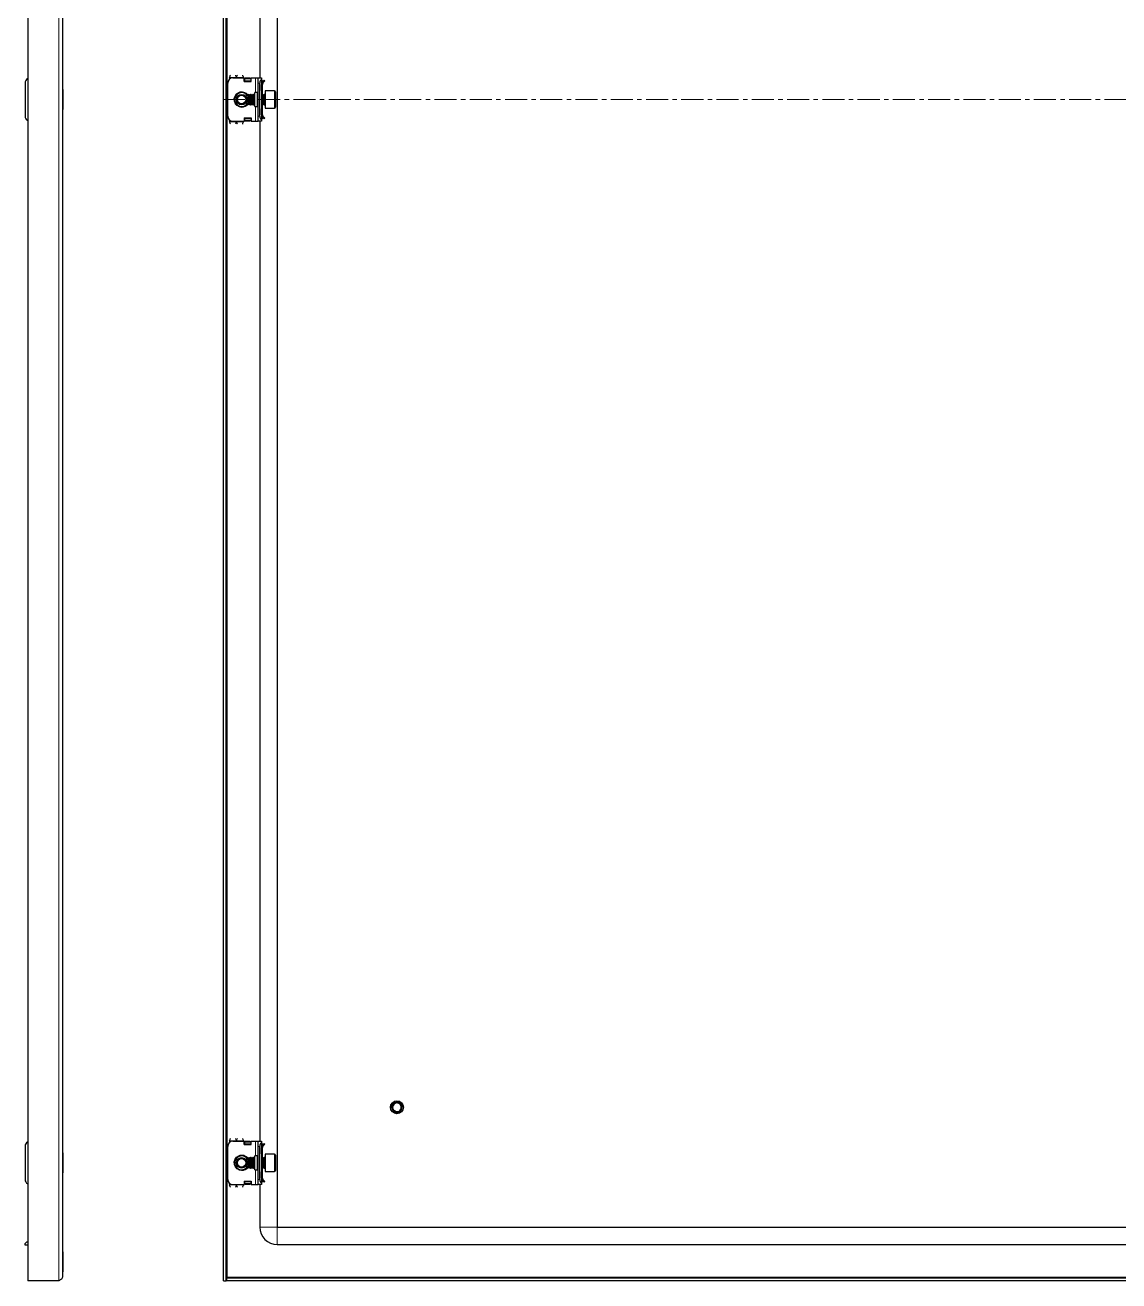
# Model space of a CAD drawing. Header units: millimetres. Extents: x -627 to 2029, y -517 to 1061.
# Drawn here: x 768 to 1399, y -388 to 335 of the extents above; entities that cross this region are included whole.
import ezdxf

# ---------------------------------------------------------------- set-up
doc = ezdxf.new("R2010")
doc.units = ezdxf.units.MM
doc.linetypes.add('CENTERX2', pattern=[20.32, 12.7, -2.54, 2.54, -2.54])
doc.layers.add('FORMAT', color=7, linetype='Continuous')

msp = doc.modelspace()

# ---------------------------------------------------------------- linework, layer by layer
at = {"color": 7, "linetype": 'Continuous', "lineweight": 25}
for p, q in [((769.88, 972.96), (769.88, -388.04)), ((789.88, 970.86), (789.88, -385.94)), ((882.66, -388.04), (882.66, 972.96)), ((884.16, -388.04), (884.16, 972.96)), ((913.66, 941.96), (913.66, -357.04)), ((903.66, 892.46), (903.66, 304.96)), ((886.16, 305.21), (886.16, 304.2)), ((888.16, 304.96), (894.66, 304.96)), ((894.16, 305.21), (894.16, 304.96)), ((894.66, 302.96), (894.66, 304.96)), ((894.86, 304.84), (894.66, 304.84)), ((894.86, 302.96), (894.86, 304.84)), ((894.91, 304.58), (895.41, 304.94)), ((895.41, 304.58), (894.91, 304.23)), ((894.91, 304.23), (894.91, 304.58)), ((894.91, 303.32), (894.91, 304.23)), ((895.41, 304.94), (895.41, 304.58)), ((895.41, 304.94), (897.91, 304.94)), ((895.41, 304.58), (897.91, 304.58)), ((897.91, 304.58), (897.91, 304.94)), ((897.91, 304.94), (898.41, 304.58)), ((898.41, 304.23), (897.91, 304.58)), ((898.41, 304.58), (898.41, 304.23)), ((898.41, 304.23), (898.41, 303.32)), ((898.66, 302.96), (898.66, 304.96)), ((898.66, 304.96), (901.16, 304.96)), ((901.16, 304.96), (902.66, 304.96)), ((902.66, 304.96), (904.66, 304.96)), ((902.66, 301.96), (902.66, 304.96)), ((904.66, 304.96), (904.66, 304.2)), ((904.66, 304.2), (904.66, 280.73)), ((904.66, 303.88), (904.87, 303.67)), ((768.38, 301.96), (768.38, 282.96)), ((790.13, 298.25), (789.88, 298.25)), ((790.13, 298.25), (790.13, 297.53)), ((790.13, 297.53), (790.13, 286.68)), ((885.16, 282.96), (885.16, 301.96)), ((894.66, 302.96), (898.66, 302.96)), ((894.91, 302.96), (894.91, 303.32)), ((898.41, 303.32), (898.41, 302.96)), ((902.66, 282.96), (902.66, 301.96)), ((903.66, 282.96), (903.66, 301.96)), ((905.16, 301.21), (904.66, 301.21)), ((904.66, 297.71), (904.66, 301.21)), ((905.16, 297.71), (904.66, 297.71)), ((905.16, 302.96), (905.16, 302.5)), ((905.16, 297.71), (905.16, 301.21)), ((905.16, 295.46), (905.16, 297.71)), ((905.25, 302.63), (906.22, 303.6)), ((905.6, 302.27), (905.25, 302.63)), ((905.6, 302.27), (906.57, 303.25)), ((906.22, 303.6), (906.57, 303.25)), ((912.06, 297.46), (906.66, 297.46)), ((906.66, 297.46), (906.66, 289.77)), ((912.66, 296.86), (912.66, 290.09)), ((897.21, 295.46), (896.66, 294.91)), ((896.66, 294.91), (896.66, 291.14)), ((896.66, 291.14), (896.66, 290.02)), ((896.66, 290.02), (897.21, 289.46)), ((897.27, 295.46), (897.21, 295.46)), ((897.21, 295.46), (897.21, 290.85)), ((897.21, 290.85), (897.21, 289.46)), ((897.21, 289.46), (897.27, 289.46)), ((897.66, 294.91), (897.27, 295.46)), ((897.27, 295.46), (897.27, 294.99)), ((897.27, 294.99), (897.27, 289.46)), ((897.27, 289.46), (897.66, 290.02)), ((898.05, 295.46), (897.66, 294.91)), ((897.66, 294.91), (897.66, 294.52)), ((897.66, 294.52), (897.66, 290.02)), ((897.66, 290.02), (898.05, 289.46)), ((898.27, 295.46), (898.05, 295.46)), ((898.05, 295.46), (898.05, 294.99)), ((898.05, 294.99), (898.05, 289.46)), ((898.05, 289.46), (898.27, 289.46)), ((898.66, 294.91), (898.27, 295.46)), ((898.27, 295.46), (898.27, 294.99)), ((898.27, 294.99), (898.27, 289.46)), ((898.27, 289.46), (898.66, 290.02)), ((899.05, 295.46), (898.66, 294.91)), ((898.66, 294.91), (898.66, 294.52)), ((898.66, 294.52), (898.66, 290.02)), ((898.66, 290.02), (899.05, 289.46)), ((899.27, 295.46), (899.05, 295.46)), ((899.05, 295.46), (899.05, 294.99)), ((899.05, 294.99), (899.05, 289.46)), ((899.05, 289.46), (899.27, 289.46)), ((899.66, 294.91), (899.27, 295.46)), ((899.27, 295.46), (899.27, 294.99)), ((899.27, 294.99), (899.27, 289.46)), ((899.27, 289.46), (899.66, 290.02)), ((900.05, 295.46), (899.66, 294.91)), ((899.66, 294.91), (899.66, 294.52)), ((899.66, 294.52), (899.66, 290.02)), ((899.66, 290.02), (900.05, 289.46)), ((900.27, 295.46), (900.05, 295.46)), ((900.05, 295.46), (900.05, 294.99)), ((900.05, 294.99), (900.05, 289.46)), ((900.05, 289.46), (900.27, 289.46)), ((900.66, 294.91), (900.27, 295.46)), ((900.27, 295.46), (900.27, 294.99)), ((900.27, 294.99), (900.27, 289.46)), ((900.27, 289.46), (900.66, 290.02)), ((902.16, 296.46), (900.66, 296.46)), ((900.66, 288.46), (900.66, 296.46)), ((905.05, 295.46), (904.66, 294.91)), ((904.66, 290.02), (905.05, 289.46)), ((905.27, 295.46), (905.05, 295.46)), ((905.05, 295.46), (905.05, 294.99)), ((905.05, 294.99), (905.05, 289.46)), ((905.05, 289.46), (905.27, 289.46)), ((905.16, 287.21), (905.16, 289.46)), ((905.66, 294.91), (905.27, 295.46)), ((905.27, 295.46), (905.27, 294.99)), ((905.27, 294.99), (905.27, 289.46)), ((905.27, 289.46), (905.66, 290.02)), ((906.05, 295.46), (905.66, 294.91)), ((905.66, 294.91), (905.66, 294.52)), ((905.66, 294.52), (905.66, 290.02)), ((905.66, 290.02), (906.05, 289.46)), ((906.41, 295.46), (906.05, 295.46)), ((906.05, 295.46), (906.05, 294.99)), ((906.05, 294.99), (906.05, 289.46)), ((906.05, 289.46), (906.41, 289.46)), ((906.66, 289.77), (906.66, 287.46)), ((912.66, 290.09), (912.66, 288.06)), ((789.88, 286.68), (790.13, 286.68)), ((900.66, 288.46), (902.16, 288.46)), ((902.66, 279.96), (902.66, 282.96)), ((904.66, 287.21), (905.16, 287.21)), ((904.66, 283.71), (904.66, 287.21)), ((905.16, 283.71), (904.66, 283.71)), ((905.16, 283.71), (905.16, 287.21)), ((905.16, 281.96), (905.16, 282.36)), ((905.6, 282.65), (905.25, 282.3)), ((905.25, 282.3), (906.22, 281.32)), ((905.6, 282.65), (906.57, 281.68)), ((906.66, 287.46), (912.06, 287.46)), ((886.16, 280.73), (886.16, 279.71)), ((888.16, 279.96), (894.66, 279.96)), ((894.16, 279.96), (894.16, 279.71)), ((894.66, 281.96), (894.66, 279.96)), ((894.66, 281.96), (898.66, 281.96)), ((894.66, 280.08), (894.86, 280.08)), ((894.86, 280.08), (894.86, 281.96)), ((894.91, 281.61), (894.91, 281.96)), ((894.91, 280.69), (894.91, 281.61)), ((894.91, 280.69), (895.41, 280.34)), ((894.91, 280.34), (894.91, 280.69)), ((895.41, 279.99), (894.91, 280.34)), ((897.91, 280.34), (895.41, 280.34)), ((895.41, 280.34), (895.41, 279.99)), ((897.91, 279.99), (895.41, 279.99)), ((897.91, 280.34), (898.41, 280.69)), ((897.91, 279.99), (897.91, 280.34)), ((898.41, 280.34), (897.91, 279.99)), ((898.41, 281.96), (898.41, 281.61)), ((898.41, 281.61), (898.41, 280.69)), ((898.41, 280.69), (898.41, 280.34)), ((898.66, 281.96), (898.66, 279.96)), ((898.66, 279.96), (901.16, 279.96)), ((901.16, 279.96), (902.66, 279.96)), ((904.66, 279.96), (902.66, 279.96)), ((903.66, 279.96), (903.66, -307.54)), ((904.87, 281.26), (904.66, 281.05)), ((904.66, 280.73), (904.66, 279.96)), ((906.22, 281.32), (906.57, 281.68)), ((979.67, -287.84), (979.66, -287.89)), ((979.66, -288.04), (979.66, -288.03)), ((979.67, -287.84), (979.73, -287.53)), ((979.69, -287.63), (979.68, -287.68)), ((979.72, -287.43), (979.71, -287.48)), ((979.77, -287.24), (979.76, -287.28)), ((979.82, -287.06), (979.81, -287.1)), ((979.88, -286.92), (979.98, -286.74)), ((979.89, -286.92), (979.99, -286.73)), ((980.37, -288.9), (980.2, -288.49)), ((981.12, -285.46), (981.39, -285.34)), ((981.68, -285.2), (981.97, -285.14)), ((982.06, -285.1), (982.02, -285.11)), ((982.21, -285.08), (982.39, -285.05)), ((983.2, -285.09), (983.16, -285.08)), ((983.38, -285.12), (983.34, -285.11)), ((983.56, -285.17), (983.51, -285.16)), ((983.74, -285.24), (983.69, -285.22)), ((984.09, -285.4), (984.05, -285.38)), ((984.09, -285.4), (984.23, -285.52)), ((984.27, -285.51), (984.23, -285.48)), ((984.44, -285.62), (984.4, -285.59)), ((984.44, -285.62), (984.65, -285.81)), ((984.6, -285.75), (984.56, -285.72)), ((984.75, -285.89), (984.72, -285.85)), ((984.89, -286.03), (984.86, -285.99)), ((985.47, -287), (985.47, -286.99)), ((985.58, -288.74), (985.5, -288.98)), ((985.53, -287.17), (985.52, -287.13)), ((985.52, -288.93), (985.54, -288.89)), ((985.58, -287.35), (985.57, -287.31)), ((985.58, -288.74), (985.59, -288.69)), ((985.62, -287.54), (985.61, -287.49)), ((985.62, -288.54), (985.63, -288.49)), ((985.66, -287.93), (985.63, -288.17)), ((985.64, -287.73), (985.64, -287.68)), ((985.65, -288.34), (985.65, -288.29)), ((985.66, -287.93), (985.66, -287.88)), ((985.66, -288.13), (985.66, -288.08)), ((980.5, -290.12), (980.38, -289.98)), ((980.39, -290), (980.4, -290.01)), ((980.5, -290.12), (980.53, -290.15)), ((980.64, -290.26), (980.68, -290.29)), ((980.8, -290.39), (980.84, -290.42)), ((980.97, -290.51), (981.01, -290.54)), ((981.67, -290.87), (981.72, -290.89)), ((982.46, -291.03), (983.21, -290.96)), ((983.35, -290.96), (983.4, -290.95)), ((983.54, -290.91), (983.59, -290.89)), ((983.73, -290.84), (983.78, -290.82)), ((984.11, -290.66), (983.88, -290.74)), ((983.92, -290.76), (983.97, -290.74)), ((984.28, -290.56), (984.08, -290.67)), ((984.1, -290.59), (984.15, -290.64)), ((984.11, -290.66), (984.15, -290.64)), ((768.38, -310.54), (768.38, -329.54)), ((885.16, -329.54), (885.16, -310.54)), ((886.16, -307.29), (886.16, -308.3)), ((888.16, -307.54), (894.66, -307.54)), ((894.16, -307.29), (894.16, -307.54)), ((894.66, -309.54), (894.66, -307.54)), ((894.86, -307.66), (894.66, -307.66)), ((894.66, -309.54), (898.66, -309.54)), ((894.86, -309.54), (894.86, -307.66)), ((894.91, -307.92), (895.41, -307.56)), ((895.41, -307.92), (894.91, -308.27)), ((894.91, -308.27), (894.91, -307.92)), ((894.91, -309.18), (894.91, -308.27)), ((894.91, -309.54), (894.91, -309.18)), ((895.41, -307.56), (895.41, -307.92)), ((895.41, -307.56), (897.91, -307.56)), ((895.41, -307.92), (897.91, -307.92)), ((897.91, -307.92), (897.91, -307.56)), ((897.91, -307.56), (898.41, -307.92)), ((898.41, -308.27), (897.91, -307.92)), ((898.41, -307.92), (898.41, -308.27)), ((898.41, -308.27), (898.41, -309.18)), ((898.41, -309.18), (898.41, -309.54)), ((898.66, -309.54), (898.66, -307.54)), ((898.66, -307.54), (901.16, -307.54)), ((901.16, -307.54), (902.66, -307.54)), ((902.66, -307.54), (904.66, -307.54)), ((902.66, -310.54), (902.66, -307.54)), ((902.66, -329.54), (902.66, -310.54)), ((903.66, -329.54), (903.66, -310.54)), ((904.66, -307.54), (904.66, -308.3)), ((904.66, -308.3), (904.66, -331.77)), ((904.66, -308.62), (904.87, -308.83)), ((905.16, -309.54), (905.16, -310)), ((905.25, -309.87), (906.22, -308.9)), ((905.6, -310.23), (905.25, -309.87)), ((905.6, -310.23), (906.57, -309.25)), ((906.22, -308.9), (906.57, -309.25)), ((790.13, -314.25), (789.88, -314.25)), ((790.13, -314.25), (790.13, -325.82)), ((897.21, -317.04), (896.66, -317.59)), ((896.66, -317.59), (896.66, -322.48)), ((897.27, -317.04), (897.21, -317.04)), ((897.21, -317.04), (897.21, -323.04)), ((897.66, -317.59), (897.27, -317.04)), ((897.27, -317.04), (897.27, -322.56)), ((898.05, -317.04), (897.66, -317.59)), ((897.66, -317.59), (897.66, -322.1)), ((898.27, -317.04), (898.05, -317.04)), ((898.05, -317.04), (898.05, -322.56)), ((898.66, -317.59), (898.27, -317.04)), ((898.27, -317.04), (898.27, -322.56)), ((899.05, -317.04), (898.66, -317.59)), ((898.66, -317.59), (898.66, -322.1)), ((899.27, -317.04), (899.05, -317.04)), ((899.05, -317.04), (899.05, -322.56)), ((899.66, -317.59), (899.27, -317.04)), ((899.27, -317.04), (899.27, -322.56)), ((900.05, -317.04), (899.66, -317.59)), ((899.66, -317.59), (899.66, -322.1)), ((900.27, -317.04), (900.05, -317.04)), ((900.05, -317.04), (900.05, -322.56)), ((900.66, -317.59), (900.27, -317.04)), ((900.27, -317.04), (900.27, -322.56)), ((902.16, -316.04), (900.66, -316.04)), ((900.66, -324.04), (900.66, -316.04)), ((905.16, -311.29), (904.66, -311.29)), ((904.66, -314.79), (904.66, -311.29)), ((905.16, -314.79), (904.66, -314.79)), ((905.05, -317.04), (904.66, -317.59)), ((905.27, -317.04), (905.05, -317.04)), ((905.05, -317.04), (905.05, -322.56)), ((905.16, -314.79), (905.16, -311.29)), ((905.16, -317.04), (905.16, -314.79)), ((905.66, -317.59), (905.27, -317.04)), ((905.27, -317.04), (905.27, -322.56)), ((906.05, -317.04), (905.66, -317.59)), ((905.66, -317.59), (905.66, -322.1)), ((906.41, -317.04), (906.05, -317.04)), ((906.05, -317.04), (906.05, -322.56)), ((912.06, -315.04), (906.66, -315.04)), ((906.66, -315.04), (906.66, -325.04)), ((912.66, -315.64), (912.66, -324.44)), ((896.66, -322.48), (897.21, -323.04)), ((897.21, -323.04), (897.27, -323.04)), ((897.27, -323.04), (897.66, -322.48)), ((897.27, -322.56), (897.27, -323.04)), ((897.66, -322.1), (897.66, -322.48)), ((897.66, -322.48), (898.05, -323.04)), ((898.05, -322.56), (898.05, -323.04)), ((898.05, -323.04), (898.27, -323.04)), ((898.27, -323.04), (898.66, -322.48)), ((898.27, -322.56), (898.27, -323.04)), ((898.66, -322.1), (898.66, -322.48)), ((898.66, -322.48), (899.05, -323.04)), ((899.05, -322.56), (899.05, -323.04)), ((899.05, -323.04), (899.27, -323.04)), ((899.27, -323.04), (899.66, -322.48)), ((899.27, -322.56), (899.27, -323.04)), ((899.66, -322.1), (899.66, -322.48)), ((899.66, -322.48), (900.05, -323.04)), ((900.05, -322.56), (900.05, -323.04)), ((900.05, -323.04), (900.27, -323.04)), ((900.27, -323.04), (900.66, -322.48)), ((900.27, -322.56), (900.27, -323.04)), ((900.66, -324.04), (902.16, -324.04)), ((904.66, -322.48), (905.05, -323.04)), ((904.66, -325.29), (905.16, -325.29)), ((904.66, -328.79), (904.66, -325.29)), ((905.05, -322.56), (905.05, -323.04)), ((905.05, -323.04), (905.27, -323.04)), ((905.16, -325.29), (905.16, -323.04)), ((905.16, -328.79), (905.16, -325.29)), ((905.27, -323.04), (905.66, -322.48)), ((905.27, -322.56), (905.27, -323.04)), ((905.66, -322.1), (905.66, -322.48)), ((905.66, -322.48), (906.05, -323.04)), ((906.05, -322.56), (906.05, -323.04)), ((906.05, -323.04), (906.41, -323.04)), ((906.66, -325.04), (912.06, -325.04)), ((789.88, -325.82), (790.13, -325.82)), ((886.16, -331.77), (886.16, -332.79)), ((888.16, -332.54), (894.66, -332.54)), ((894.16, -332.54), (894.16, -332.79)), ((894.66, -330.54), (894.66, -332.54)), ((894.66, -330.54), (898.66, -330.54)), ((894.66, -332.42), (894.86, -332.42)), ((894.86, -332.42), (894.86, -330.54)), ((894.91, -330.89), (894.91, -330.54)), ((894.91, -331.81), (894.91, -330.89)), ((894.91, -332.16), (894.91, -331.81)), ((894.91, -331.81), (895.41, -332.16)), ((895.41, -332.51), (894.91, -332.16)), ((895.41, -332.16), (895.41, -332.51)), ((897.91, -332.16), (895.41, -332.16)), ((897.91, -332.51), (895.41, -332.51)), ((897.91, -332.16), (898.41, -331.81)), ((897.91, -332.51), (897.91, -332.16)), ((898.41, -332.16), (897.91, -332.51)), ((898.41, -330.54), (898.41, -330.89)), ((898.41, -330.89), (898.41, -331.81)), ((898.41, -331.81), (898.41, -332.16)), ((898.66, -330.54), (898.66, -332.54)), ((898.66, -332.54), (901.16, -332.54)), ((901.16, -332.54), (902.66, -332.54)), ((902.66, -332.54), (902.66, -329.54)), ((904.66, -332.54), (902.66, -332.54)), ((903.66, -332.54), (903.66, -357.04)), ((905.16, -328.79), (904.66, -328.79)), ((904.87, -331.24), (904.66, -331.45)), ((904.66, -331.77), (904.66, -332.54)), ((905.16, -330.54), (905.16, -330.14)), ((905.6, -329.85), (905.25, -330.2)), ((905.25, -330.2), (906.22, -331.18)), ((905.6, -329.85), (906.57, -330.82)), ((906.22, -331.18), (906.57, -330.82)), ((913.66, -357.04), (1997.66, -357.04)), ((769.38, -365.54), (768.38, -366.54)), ((768.38, -367.54), (768.38, -366.54)), ((769.88, -367.54), (768.38, -367.54)), ((769.38, -365.54), (769.88, -365.54)), ((913.66, -367.04), (1443.16, -367.04)), ((790.12, -371.25), (789.88, -371.25)), ((790.12, -371.25), (790.12, -372.3)), ((790.12, -372.3), (790.12, -382.82)), ((789.88, -382.82), (790.12, -382.82)), ((787.78, -388.04), (769.88, -388.04)), ((882.66, -388.04), (884.16, -388.04)), ((884.36, -386.54), (884.36, -388.04)), ((2026.96, -386.54), (884.36, -386.54)), ((2026.96, -388.04), (884.36, -388.04)), ((884.52, -386.54), (884.76, -385.94))]:
    msp.add_line(p, q, dxfattribs=at)
at = {"color": 8, "linetype": 'Continuous', "lineweight": 18}
for p, q in [((787.78, 972.96), (787.78, -388.04)), ((884.76, -385.94), (884.76, 970.86)), ((886.16, 305.21), (890.16, 305.21)), ((890.16, 305.21), (894.16, 305.21)), ((901.16, 296.46), (901.16, 304.96)), ((898.41, 303.32), (894.91, 303.32)), ((903.66, 301.96), (902.66, 301.96)), ((904.66, 303.46), (904.87, 303.67)), ((904.66, 302.96), (905.16, 302.96)), ((912.06, 289.77), (912.06, 297.46)), ((902.16, 288.46), (902.16, 296.46)), ((906.41, 289.46), (906.41, 295.46)), ((912.06, 287.46), (912.06, 289.77)), ((901.16, 279.96), (901.16, 288.46)), ((902.66, 282.96), (903.66, 282.96)), ((886.16, 279.71), (890.16, 279.71)), ((894.16, 279.71), (890.16, 279.71)), ((894.91, 281.61), (898.41, 281.61)), ((904.66, 281.96), (905.16, 281.96)), ((904.66, 281.46), (904.87, 281.26)), ((886.16, -307.29), (890.16, -307.29)), ((890.16, -307.29), (894.16, -307.29)), ((898.41, -309.18), (894.91, -309.18)), ((901.16, -316.04), (901.16, -307.54)), ((903.66, -310.54), (902.66, -310.54)), ((904.66, -309.04), (904.87, -308.83)), ((904.66, -309.54), (905.16, -309.54)), ((902.16, -324.04), (902.16, -316.04)), ((906.41, -318.42), (906.41, -317.04)), ((912.06, -325.04), (912.06, -315.04)), ((901.16, -332.54), (901.16, -324.04)), ((906.41, -323.04), (906.41, -318.42)), ((894.91, -330.89), (898.41, -330.89)), ((902.66, -329.54), (903.66, -329.54)), ((904.66, -330.54), (905.16, -330.54)), ((904.66, -331.04), (904.87, -331.24)), ((886.16, -332.79), (890.16, -332.79)), ((894.16, -332.79), (890.16, -332.79)), ((913.66, -357.04), (903.66, -357.04)), ((913.66, -357.04), (913.66, -367.04)), ((2026.56, -385.94), (884.76, -385.94))]:
    msp.add_line(p, q, dxfattribs=at)
at = {"color": 7, "linetype": 'Continuous', "lineweight": 25}
for centre, radius in [((893.16, 292.46), 3), ((893.16, 292.46), 2.76), ((893.16, 292.46), 2.45), ((982.66, -288.04), 3.75), ((893.16, -320.04), 3), ((893.16, -320.04), 2.76), ((893.16, -320.04), 2.45)]:
    msp.add_circle(centre, radius, dxfattribs=at)
for centre, radius, start, end in [((771.38, 301.96), 3, 120, 180), ((888.16, 301.96), 3, 90, 180), ((906.66, 301.96), 3, 131.81031, 180), ((902.16, 296.96), 0.5, 270, 0), ((904.16, 302.96), 1, 360, 45), ((912.06, 296.86), 0.6, 0, 90), ((893.16, 292.46), 4, 90, 331.04498), ((893.16, 292.46), 4, 28.95502, 90), ((906.41, 295.71), 0.25, 270, 0), ((906.41, 289.21), 0.25, 0, 90), ((771.38, 282.96), 3, 180, 240), ((888.16, 282.96), 3, 180, 270), ((902.16, 287.96), 0.5, 0, 90), ((906.66, 282.96), 3, 180, 228.18969), ((912.06, 288.06), 0.6, 270, 360), ((904.16, 281.96), 1, 315, 360), ((982.66, -288.04), 3, 180, 220.74374), ((982.66, -288.04), 2.5, 168.59442, 190.51652), ((982.66, -288.04), 2.5, 108.59442, 168.59442), ((982.66, -288.04), 2.5, 48.59442, 108.59442), ((982.66, -288.04), 2.5, 288.59442, 348.59442), ((982.66, -288.04), 2.5, 348.59442, 48.59442), ((982.66, -288.04), 3, 239.92857, 266.21929), ((982.66, -288.04), 2.5, 255.88813, 288.59442), ((771.38, -310.54), 3, 120, 180), ((888.16, -310.54), 3, 90, 180), ((906.66, -310.54), 3, 131.81031, 180), ((904.16, -309.54), 1, 360, 45), ((893.16, -320.04), 4, 90, 331.04498), ((893.16, -320.04), 4, 28.95502, 90), ((902.16, -315.54), 0.5, 270, 360), ((906.41, -316.79), 0.25, 270, 0), ((912.06, -315.64), 0.6, 0, 90), ((902.16, -324.54), 0.5, 0, 90), ((906.41, -323.29), 0.25, 0, 90), ((912.06, -324.44), 0.6, 270, 360), ((771.38, -329.54), 3, 180, 240), ((888.16, -329.54), 3, 180, 270), ((906.66, -329.54), 3, 180, 228.18969), ((904.16, -330.54), 1, 315, 360), ((913.66, -357.04), 10, 180, 270)]:
    msp.add_arc(centre, radius, start, end, dxfattribs=at)
at = {"color": 8, "linetype": 'Continuous', "lineweight": 18}
for centre, start, end in [((893.16, 292.46), 35.46217, 270), ((893.16, 292.46), 270, 324.53783), ((893.16, -320.04), 35.46217, 270), ((893.16, -320.04), 270, 324.53783)]:
    msp.add_arc(centre, 4.5, start, end, dxfattribs=at)
at = {"color": 7, "linetype": 'Continuous', "lineweight": 25}
for points, knots in [([(886.16, 305.21), (886.26, 305.46), (886.45, 305.94), (886.64, 306.34), (886.73, 306.53)], [0, 0, 0, 0, 0.5020654, 1, 1, 1, 1]), ([(889.59, 306.52), (889.67, 306.37), (889.84, 306.02), (890.03, 305.53), (890.14, 305.25), (890.16, 305.21)], [0, 0, 0, 0, 0.415483, 0.917152, 1, 1, 1, 1]), ([(890.16, 305.21), (890.26, 305.46), (890.45, 305.94), (890.64, 306.34), (890.73, 306.53)], [0, 0, 0, 0, 0.502065, 1, 1, 1, 1]), ([(893.59, 306.52), (893.67, 306.37), (893.84, 306.02), (894.03, 305.53), (894.14, 305.25), (894.16, 305.21)], [0, 0, 0, 0, 0.415483, 0.917152, 1, 1, 1, 1]), ([(905.25, 302.63), (905.09, 302.44), (904.79, 302.06), (904.67, 301.53), (904.66, 301.25), (904.66, 301.21)], [0, 0, 0, 0, 0.461863, 0.923726, 1, 1, 1, 1]), ([(905.6, 302.27), (905.48, 302.12), (905.3, 301.9), (905.18, 301.52), (905.17, 301.31), (905.16, 301.21)], [0, 0, 0, 0, 0.485042, 0.738404, 1, 1, 1, 1]), ([(904.66, 283.71), (904.69, 283.47), (904.74, 282.99), (905.02, 282.53), (905.22, 282.33), (905.25, 282.3)], [0, 0, 0, 0, 0.461863, 0.923726, 1, 1, 1, 1]), ([(905.16, 283.71), (905.18, 283.52), (905.21, 283.23), (905.4, 282.88), (905.53, 282.73), (905.6, 282.65)], [0, 0, 0, 0, 0.485042, 0.738404, 1, 1, 1, 1]), ([(886.73, 278.4), (886.65, 278.56), (886.48, 278.9), (886.29, 279.39), (886.18, 279.67), (886.16, 279.71)], [0, 0, 0, 0, 0.415483, 0.917152, 1, 1, 1, 1]), ([(890.16, 279.71), (890.06, 279.47), (889.87, 278.98), (889.68, 278.59), (889.59, 278.39)], [0, 0, 0, 0, 0.502065, 1, 1, 1, 1]), ([(890.73, 278.4), (890.65, 278.56), (890.48, 278.9), (890.29, 279.39), (890.18, 279.67), (890.16, 279.71)], [0, 0, 0, 0, 0.415483, 0.917152, 1, 1, 1, 1]), ([(894.16, 279.71), (894.06, 279.47), (893.87, 278.98), (893.68, 278.59), (893.59, 278.39)], [0, 0, 0, 0, 0.502065, 1, 1, 1, 1]), ([(980.15, -287.75), (980.14, -287.76), (980.13, -287.8), (980.09, -287.85), (980.03, -287.9), (979.97, -287.95), (979.89, -287.99), (979.81, -288.02), (979.73, -288.03), (979.68, -288.03), (979.66, -288.03)], [0, 0, 0, 0, 0.060221, 0.18113, 0.301988, 0.42281, 0.589437, 0.75603, 0.87711, 1, 1, 1, 1]), ([(979.66, -288.05), (979.66, -288), (979.66, -287.92), (979.67, -287.84), (979.68, -287.82)], [0, 0, 0, 0, 0.6598587, 1, 1, 1, 1]), ([(980.02, -287.91), (979.99, -287.9), (979.93, -287.88), (979.84, -287.87), (979.75, -287.87), (979.69, -287.88), (979.66, -287.89)], [0, 0, 0, 0, 0.237597, 0.516729, 0.755527, 1, 1, 1, 1]), ([(979.66, -288.05), (979.69, -288.03), (979.75, -288), (979.85, -287.97), (979.91, -287.97), (979.93, -287.96)], [0, 0, 0, 0, 0.371226, 0.708872, 1, 1, 1, 1]), ([(980.59, -289.82), (980.57, -289.8), (980.32, -289.57), (979.97, -289.11), (979.73, -288.5), (979.68, -288.15), (979.66, -288.04)], [0, 0, 0, 0, 0.050685, 0.485619, 0.826643, 1, 1, 1, 1]), ([(979.67, -287.84), (979.7, -287.83), (979.76, -287.8), (979.86, -287.78), (979.95, -287.78), (980.03, -287.79), (980.08, -287.81), (980.1, -287.82)], [0, 0, 0, 0, 0.235039, 0.445532, 0.651268, 0.847853, 1, 1, 1, 1]), ([(980.12, -287.8), (980.1, -287.78), (980.05, -287.74), (979.96, -287.7), (979.86, -287.68), (979.77, -287.67), (979.71, -287.68), (979.68, -287.68)], [0, 0, 0, 0, 0.189173, 0.404697, 0.62022, 0.807935, 1, 1, 1, 1]), ([(979.69, -287.63), (979.72, -287.62), (979.79, -287.6), (979.88, -287.59), (979.97, -287.6), (980.05, -287.63), (980.12, -287.66), (980.15, -287.69), (980.16, -287.69)], [0, 0, 0, 0, 0.214065, 0.402363, 0.585629, 0.760234, 0.923894, 1, 1, 1, 1]), ([(980.18, -287.69), (980.17, -287.68), (980.14, -287.64), (980.08, -287.59), (979.99, -287.53), (979.9, -287.5), (979.81, -287.48), (979.74, -287.48), (979.71, -287.48)], [0, 0, 0, 0, 0.069872, 0.258455, 0.446951, 0.635422, 0.81547, 1, 1, 1, 1]), ([(979.72, -287.43), (979.73, -287.38), (979.74, -287.3), (979.78, -287.23), (979.79, -287.2)], [0, 0, 0, 0, 0.657988, 1, 1, 1, 1]), ([(979.72, -287.43), (979.76, -287.42), (979.82, -287.41), (979.92, -287.42), (980, -287.44), (980.08, -287.47), (980.14, -287.52), (980.17, -287.55), (980.18, -287.57)], [0, 0, 0, 0, 0.208898, 0.388587, 0.562428, 0.727295, 0.881578, 1, 1, 1, 1]), ([(980.19, -287.54), (980.17, -287.52), (980.14, -287.47), (980.08, -287.42), (980.01, -287.36), (979.93, -287.32), (979.85, -287.29), (979.79, -287.29), (979.76, -287.28)], [0, 0, 0, 0, 0.137266, 0.30795, 0.478578, 0.649185, 0.822833, 1, 1, 1, 1]), ([(979.77, -287.24), (979.8, -287.24), (979.86, -287.23), (979.95, -287.25), (980.03, -287.28), (980.09, -287.32), (980.15, -287.38), (980.19, -287.43), (980.21, -287.47), (980.22, -287.48)], [0, 0, 0, 0, 0.165667, 0.330522, 0.488809, 0.638525, 0.778629, 0.909213, 1, 1, 1, 1]), ([(980.19, -287.4), (980.18, -287.39), (980.16, -287.34), (980.11, -287.28), (980.04, -287.21), (979.96, -287.16), (979.89, -287.12), (979.84, -287.11), (979.81, -287.1)], [0, 0, 0, 0, 0.076151, 0.276704, 0.47712, 0.677473, 0.837574, 1, 1, 1, 1]), ([(979.82, -287.06), (980.03, -286.63), (980.35, -285.99), (980.94, -285.59), (981.14, -285.45)], [0, 0, 0, 0, 0.657042, 1, 1, 1, 1]), ([(979.82, -287.06), (979.85, -287.06), (979.91, -287.07), (979.99, -287.1), (980.06, -287.14), (980.12, -287.19), (980.16, -287.25), (980.19, -287.32), (980.22, -287.37), (980.22, -287.4), (980.22, -287.41)], [0, 0, 0, 0, 0.154027, 0.307095, 0.452862, 0.590123, 0.718565, 0.838856, 0.95247, 1, 1, 1, 1]), ([(979.9, -286.92), (979.91, -286.87), (979.94, -286.74), (980.01, -286.63), (980.04, -286.57)], [0, 0, 0, 0, 0.4624819, 1, 1, 1, 1]), ([(980.03, -286.65), (980.06, -286.58), (980.2, -286.23), (980.51, -285.92), (980.79, -285.7), (980.83, -285.66)], [0, 0, 0, 0, 0.17549, 0.867074, 1, 1, 1, 1]), ([(980.11, -286.52), (980.13, -286.47), (980.23, -286.17), (980.48, -285.96), (980.68, -285.78)], [0, 0, 0, 0, 0.171865, 1, 1, 1, 1]), ([(980.15, -287.7), (980.14, -287.81), (980.13, -288.08), (980.17, -288.34), (980.2, -288.49)], [0, 0, 0, 0, 0.408521, 1, 1, 1, 1]), ([(980.21, -287.54), (980.21, -287.55), (980.2, -287.6), (980.18, -287.65), (980.16, -287.69), (980.15, -287.7)], [0, 0, 0, 0, 0.157682, 0.8030401, 1, 1, 1, 1]), ([(981.5, -285.68), (981.44, -285.71), (981.11, -285.9), (980.62, -286.36), (980.31, -286.95), (980.22, -287.29), (980.21, -287.35)], [0, 0, 0, 0, 0.104785, 0.513079, 0.918136, 1, 1, 1, 1]), ([(980.21, -287.35), (980.22, -287.38), (980.22, -287.44), (980.21, -287.51), (980.21, -287.54)], [0, 0, 0, 0, 0.5444726, 1, 1, 1, 1]), ([(980.39, -286.07), (980.39, -286.08), (980.37, -286.1), (980.36, -286.11), (980.35, -286.13)], [0, 0, 0, 0, 0.296796, 1, 1, 1, 1]), ([(981.65, -290.27), (981.58, -290.23), (981.26, -290.08), (980.75, -289.66), (980.5, -289.16), (980.37, -288.9)], [0, 0, 0, 0, 0.130652, 0.560007, 1, 1, 1, 1]), ([(980.52, -285.94), (980.51, -285.94), (980.5, -285.95), (980.49, -285.96), (980.49, -285.97)], [0, 0, 0, 0, 0.4842322, 1, 1, 1, 1]), ([(980.65, -285.81), (980.65, -285.81), (980.64, -285.82), (980.63, -285.83), (980.62, -285.84)], [0, 0, 0, 0, 0.485158, 1, 1, 1, 1]), ([(980.8, -285.69), (980.79, -285.69), (980.78, -285.7), (980.77, -285.71), (980.76, -285.71)], [0, 0, 0, 0, 0.484546, 1, 1, 1, 1]), ([(980.95, -285.57), (980.95, -285.57), (980.93, -285.58), (980.92, -285.59), (980.92, -285.6)], [0, 0, 0, 0, 0.482687, 1, 1, 1, 1]), ([(980.95, -285.57), (980.97, -285.56), (981.01, -285.53), (981.07, -285.5), (981.12, -285.49)], [0, 0, 0, 0, 0.230751, 1, 1, 1, 1]), ([(981.12, -285.46), (981.12, -285.47), (981.1, -285.47), (981.09, -285.48), (981.08, -285.49)], [0, 0, 0, 0, 0.480194, 1, 1, 1, 1]), ([(981.12, -285.46), (981.15, -285.48), (981.21, -285.52), (981.29, -285.58), (981.32, -285.63), (981.34, -285.66)], [0, 0, 0, 0, 0.362858, 0.693435, 1, 1, 1, 1]), ([(981.48, -285.72), (981.47, -285.72), (981.43, -285.71), (981.36, -285.68), (981.29, -285.63), (981.2, -285.56), (981.16, -285.49), (981.14, -285.45)], [0, 0, 0, 0, 0.084477, 0.253367, 0.470159, 0.686909, 1, 1, 1, 1]), ([(981.3, -285.36), (981.3, -285.37), (981.28, -285.37), (981.27, -285.38), (981.26, -285.39)], [0, 0, 0, 0, 0.477867, 1, 1, 1, 1]), ([(981.42, -285.66), (981.41, -285.65), (981.4, -285.6), (981.37, -285.52), (981.32, -285.45), (981.28, -285.41), (981.26, -285.39)], [0, 0, 0, 0, 0.154183, 0.462567, 0.728091, 1, 1, 1, 1]), ([(981.3, -285.36), (981.33, -285.38), (981.39, -285.42), (981.46, -285.5), (981.5, -285.58), (981.53, -285.64), (981.53, -285.68), (981.53, -285.68)], [0, 0, 0, 0, 0.260762, 0.494805, 0.723794, 0.94279, 1, 1, 1, 1]), ([(981.49, -285.27), (981.48, -285.28), (981.47, -285.28), (981.45, -285.29), (981.44, -285.29)], [0, 0, 0, 0, 0.476486, 1, 1, 1, 1]), ([(981.58, -285.69), (981.58, -285.67), (981.59, -285.62), (981.57, -285.54), (981.54, -285.45), (981.5, -285.36), (981.46, -285.32), (981.44, -285.29)], [0, 0, 0, 0, 0.114393, 0.350182, 0.585971, 0.790611, 1, 1, 1, 1]), ([(981.49, -285.27), (981.51, -285.27), (981.57, -285.24), (981.64, -285.23), (981.68, -285.22)], [0, 0, 0, 0, 0.301025, 1, 1, 1, 1]), ([(981.49, -285.27), (981.52, -285.3), (981.57, -285.34), (981.63, -285.42), (981.67, -285.5), (981.68, -285.59), (981.69, -285.65), (981.68, -285.69), (981.68, -285.7)], [0, 0, 0, 0, 0.218347, 0.41099, 0.598711, 0.777744, 0.945667, 1, 1, 1, 1]), ([(981.86, -285.67), (981.85, -285.67), (981.8, -285.69), (981.72, -285.7), (981.63, -285.7), (981.55, -285.69), (981.51, -285.68), (981.5, -285.68)], [0, 0, 0, 0, 0.099011, 0.388276, 0.61301, 0.895384, 1, 1, 1, 1]), ([(981.68, -285.2), (981.68, -285.2), (981.66, -285.21), (981.64, -285.21), (981.64, -285.22)], [0, 0, 0, 0, 0.4765794, 1, 1, 1, 1]), ([(981.71, -285.7), (981.71, -285.69), (981.73, -285.66), (981.73, -285.58), (981.74, -285.48), (981.72, -285.39), (981.69, -285.3), (981.65, -285.24), (981.64, -285.22)], [0, 0, 0, 0, 0.019058, 0.219488, 0.419831, 0.620151, 0.807785, 1, 1, 1, 1]), ([(981.68, -285.2), (981.71, -285.23), (981.75, -285.28), (981.8, -285.36), (981.82, -285.45), (981.83, -285.53), (981.83, -285.6), (981.82, -285.64), (981.81, -285.66)], [0, 0, 0, 0, 0.213002, 0.396975, 0.575181, 0.744364, 0.902779, 1, 1, 1, 1]), ([(981.88, -285.14), (981.87, -285.14), (981.85, -285.15), (981.84, -285.15), (981.83, -285.15)], [0, 0, 0, 0, 0.4789775, 1, 1, 1, 1]), ([(981.84, -285.65), (981.85, -285.63), (981.87, -285.58), (981.89, -285.49), (981.89, -285.4), (981.88, -285.29), (981.85, -285.21), (981.83, -285.15)], [0, 0, 0, 0, 0.147065, 0.321231, 0.495346, 0.669443, 1, 1, 1, 1]), ([(982.13, -285.43), (982.12, -285.45), (982.1, -285.5), (982.04, -285.57), (981.95, -285.64), (981.89, -285.66), (981.86, -285.67)], [0, 0, 0, 0, 0.153621, 0.528305, 0.811762, 1, 1, 1, 1]), ([(981.88, -285.14), (981.9, -285.17), (981.93, -285.23), (981.96, -285.32), (981.97, -285.4), (981.97, -285.48), (981.95, -285.55), (981.93, -285.61), (981.91, -285.64), (981.9, -285.65)], [0, 0, 0, 0, 0.195461, 0.359649, 0.517607, 0.666788, 0.806268, 0.936243, 1, 1, 1, 1]), ([(981.95, -285.6), (981.95, -285.6), (981.98, -285.55), (982.02, -285.47), (982.04, -285.36), (982.05, -285.27), (982.04, -285.18), (982.02, -285.13), (982.02, -285.11)], [0, 0, 0, 0, 0.001313, 0.309582, 0.493731, 0.677835, 0.837663, 1, 1, 1, 1]), ([(981.98, -285.61), (982.01, -285.59), (982.06, -285.54), (982.1, -285.48), (982.12, -285.45), (982.13, -285.43)], [0, 0, 0, 0, 0.41332, 0.833507, 1, 1, 1, 1]), ([(982.06, -285.1), (982.07, -285.12), (982.1, -285.18), (982.11, -285.26), (982.11, -285.34), (982.1, -285.42), (982.07, -285.51), (982.02, -285.57), (981.99, -285.6)], [0, 0, 0, 0, 0.162579, 0.32416, 0.478216, 0.623372, 0.759205, 1, 1, 1, 1]), ([(982.06, -285.1), (982.09, -285.09), (982.41, -285.03), (983.05, -285.02), (983.71, -285.2), (984.04, -285.38), (984.11, -285.41)], [0, 0, 0, 0, 0.044285, 0.46488, 0.894202, 1, 1, 1, 1]), ([(984.11, -285.72), (984.04, -285.68), (983.71, -285.51), (983.05, -285.32), (982.42, -285.36), (982.13, -285.43), (982.13, -285.43)], [0, 0, 0, 0, 0.102158, 0.551599, 0.99962, 1, 1, 1, 1]), ([(982.49, -285.07), (982.56, -285.05), (982.73, -285.02), (982.9, -285.04), (983, -285.06)], [0, 0, 0, 0, 0.399625, 1, 1, 1, 1]), ([(983.18, -285.1), (983.22, -285.1), (983.37, -285.11), (983.5, -285.15), (983.59, -285.19)], [0, 0, 0, 0, 0.317385, 1, 1, 1, 1]), ([(984.09, -285.4), (984.09, -285.44), (984.09, -285.51), (984.07, -285.6), (984.05, -285.66), (984.03, -285.68)], [0, 0, 0, 0, 0.371432, 0.710618, 1, 1, 1, 1]), ([(984.03, -285.69), (984.03, -285.69), (984.03, -285.66), (984.03, -285.59), (984.06, -285.5), (984.09, -285.44), (984.11, -285.41)], [0, 0, 0, 0, 0.058255, 0.305509, 0.64716, 1, 1, 1, 1]), ([(984.11, -285.72), (984.13, -285.69), (984.17, -285.65), (984.21, -285.56), (984.22, -285.51), (984.23, -285.48)], [0, 0, 0, 0, 0.351509, 0.671861, 1, 1, 1, 1]), ([(984.31, -286.16), (984.3, -286.15), (984.27, -286.12), (984.22, -286.06), (984.17, -285.97), (984.13, -285.89), (984.11, -285.8), (984.11, -285.74), (984.11, -285.72)], [0, 0, 0, 0, 0.066273, 0.267344, 0.423096, 0.618734, 0.814089, 1, 1, 1, 1]), ([(984.12, -290.59), (984.2, -290.54), (984.54, -290.31), (985.03, -289.8), (985.26, -289.25), (985.36, -289.01)], [0, 0, 0, 0, 0.128781, 0.613629, 1, 1, 1, 1]), ([(984.27, -285.51), (984.27, -285.54), (984.26, -285.61), (984.23, -285.71), (984.19, -285.79), (984.15, -285.84), (984.13, -285.86), (984.13, -285.86)], [0, 0, 0, 0, 0.275174, 0.5228455, 0.7652252, 0.9970202, 1, 1, 1, 1]), ([(984.14, -285.91), (984.15, -285.9), (984.2, -285.88), (984.26, -285.83), (984.32, -285.76), (984.37, -285.68), (984.39, -285.62), (984.4, -285.59)], [0, 0, 0, 0, 0.0849649, 0.3293377, 0.5737157, 0.7844106, 1, 1, 1, 1]), ([(984.44, -285.62), (984.43, -285.66), (984.42, -285.73), (984.38, -285.82), (984.33, -285.89), (984.27, -285.95), (984.22, -285.99), (984.19, -286), (984.19, -286)], [0, 0, 0, 0, 0.2228312, 0.4200991, 0.6124087, 0.7958503, 0.9678945, 1, 1, 1, 1]), ([(984.2, -286.03), (984.2, -286.03), (984.24, -286.02), (984.3, -285.99), (984.39, -285.94), (984.46, -285.88), (984.52, -285.8), (984.55, -285.75), (984.56, -285.72)], [0, 0, 0, 0, 0.002693, 0.20821, 0.413641, 0.619057, 0.807274, 1, 1, 1, 1]), ([(984.6, -285.75), (984.59, -285.79), (984.57, -285.85), (984.52, -285.93), (984.47, -286), (984.4, -286.05), (984.34, -286.08), (984.3, -286.09), (984.29, -286.09)], [0, 0, 0, 0, 0.219212, 0.409339, 0.593597, 0.768568, 0.932394, 1, 1, 1, 1]), ([(984.3, -286.12), (984.34, -286.11), (984.4, -286.1), (984.49, -286.06), (984.58, -286.01), (984.66, -285.94), (984.7, -285.88), (984.72, -285.85)], [0, 0, 0, 0, 0.190996, 0.383798, 0.576553, 0.78528, 1, 1, 1, 1]), ([(984.76, -286.24), (984.76, -286.24), (984.73, -286.26), (984.68, -286.27), (984.59, -286.28), (984.48, -286.27), (984.38, -286.22), (984.33, -286.18), (984.31, -286.16)], [0, 0, 0, 0, 0.045866, 0.230744, 0.387461, 0.658246, 0.861978, 1, 1, 1, 1]), ([(984.75, -285.89), (984.74, -285.92), (984.71, -285.98), (984.65, -286.05), (984.58, -286.11), (984.51, -286.15), (984.44, -286.17), (984.4, -286.17), (984.37, -286.17)], [0, 0, 0, 0, 0.211659, 0.390361, 0.562352, 0.724819, 0.876696, 1, 1, 1, 1]), ([(984.39, -286.19), (984.4, -286.19), (984.47, -286.2), (984.57, -286.18), (984.68, -286.13), (984.77, -286.08), (984.82, -286.02), (984.86, -285.99)], [0, 0, 0, 0, 0.046579, 0.362688, 0.551736, 0.740753, 1, 1, 1, 1]), ([(984.4, -286.23), (984.43, -286.24), (984.49, -286.26), (984.58, -286.27), (984.67, -286.26), (984.73, -286.25), (984.76, -286.24)], [0, 0, 0, 0, 0.2517951, 0.502165, 0.752314, 1, 1, 1, 1]), ([(984.89, -286.03), (984.87, -286.05), (984.84, -286.1), (984.77, -286.16), (984.7, -286.2), (984.63, -286.23), (984.56, -286.24), (984.49, -286.25), (984.45, -286.24), (984.44, -286.23)], [0, 0, 0, 0, 0.1692257, 0.337427, 0.4979348, 0.6491787, 0.7905823, 0.9226882, 1, 1, 1, 1]), ([(985.5, -288.08), (985.49, -288), (985.48, -287.61), (985.3, -286.94), (984.93, -286.46), (984.76, -286.24)], [0, 0, 0, 0, 0.1080033, 0.5857632, 1, 1, 1, 1]), ([(984.89, -286.03), (985.01, -286.18), (985.29, -286.53), (985.58, -287.19), (985.63, -287.7), (985.66, -287.95)], [0, 0, 0, 0, 0.274163, 0.639603, 1, 1, 1, 1]), ([(984.97, -286.15), (985.01, -286.19), (985.15, -286.33), (985.24, -286.5), (985.31, -286.63)], [0, 0, 0, 0, 0.288707, 1, 1, 1, 1]), ([(985.09, -288.6), (985.1, -288.64), (985.11, -288.7), (985.15, -288.78), (985.2, -288.86), (985.26, -288.93), (985.31, -288.97), (985.35, -289), (985.36, -289.01)], [0, 0, 0, 0, 0.182737, 0.363423, 0.543947, 0.724373, 0.904747, 1, 1, 1, 1]), ([(985.36, -289.01), (985.36, -289), (985.33, -288.99), (985.27, -288.97), (985.21, -288.92), (985.17, -288.86), (985.13, -288.79), (985.1, -288.69), (985.1, -288.59), (985.11, -288.54), (985.11, -288.53)], [0, 0, 0, 0, 0.022761, 0.192243, 0.346896, 0.477535, 0.588677, 0.783334, 0.968624, 1, 1, 1, 1]), ([(985.52, -288.93), (985.49, -288.93), (985.44, -288.93), (985.35, -288.9), (985.28, -288.87), (985.21, -288.82), (985.16, -288.76), (985.13, -288.7), (985.11, -288.66), (985.1, -288.65)], [0, 0, 0, 0, 0.164802, 0.328662, 0.485343, 0.633184, 0.771489, 0.900657, 1, 1, 1, 1]), ([(985.11, -288.53), (985.12, -288.5), (985.14, -288.42), (985.19, -288.32), (985.26, -288.24), (985.33, -288.18), (985.4, -288.12), (985.45, -288.09), (985.49, -288.08), (985.5, -288.08)], [0, 0, 0, 0, 0.125166, 0.336769, 0.488675, 0.640371, 0.791962, 0.943503, 1, 1, 1, 1]), ([(985.58, -288.74), (985.54, -288.75), (985.47, -288.75), (985.38, -288.74), (985.3, -288.71), (985.23, -288.67), (985.17, -288.62), (985.14, -288.58), (985.12, -288.56)], [0, 0, 0, 0, 0.207037, 0.38272, 0.55212, 0.712365, 0.86221, 1, 1, 1, 1]), ([(985.12, -288.58), (985.13, -288.59), (985.15, -288.64), (985.21, -288.71), (985.28, -288.78), (985.36, -288.83), (985.45, -288.87), (985.51, -288.88), (985.54, -288.89)], [0, 0, 0, 0, 0.112687, 0.266978, 0.464332, 0.661607, 0.829157, 1, 1, 1, 1]), ([(985.62, -288.54), (985.58, -288.55), (985.52, -288.57), (985.42, -288.57), (985.33, -288.55), (985.25, -288.52), (985.19, -288.49), (985.15, -288.45), (985.14, -288.44)], [0, 0, 0, 0, 0.2058107, 0.3849601, 0.558827, 0.7241205, 0.8789337, 1, 1, 1, 1]), ([(985.15, -288.49), (985.18, -288.51), (985.22, -288.56), (985.3, -288.61), (985.39, -288.66), (985.48, -288.69), (985.55, -288.69), (985.59, -288.69)], [0, 0, 0, 0, 0.183111, 0.381533, 0.579913, 0.787111, 1, 1, 1, 1]), ([(985.18, -288.35), (985.21, -288.37), (985.26, -288.42), (985.35, -288.46), (985.44, -288.49), (985.53, -288.5), (985.59, -288.5), (985.63, -288.49)], [0, 0, 0, 0, 0.19243, 0.403622, 0.614801, 0.805152, 1, 1, 1, 1]), ([(985.65, -288.34), (985.61, -288.35), (985.55, -288.38), (985.45, -288.39), (985.36, -288.38), (985.28, -288.36), (985.22, -288.34), (985.2, -288.33), (985.2, -288.32)], [0, 0, 0, 0, 0.227908, 0.430276, 0.627707, 0.816134, 0.99284, 1, 1, 1, 1]), ([(985.26, -288.24), (985.27, -288.24), (985.31, -288.26), (985.38, -288.29), (985.47, -288.3), (985.56, -288.31), (985.62, -288.29), (985.65, -288.29)], [0, 0, 0, 0, 0.0501556, 0.3045132, 0.5588802, 0.7769031, 1, 1, 1, 1]), ([(985.66, -288.13), (985.63, -288.15), (985.56, -288.18), (985.47, -288.2), (985.38, -288.21), (985.33, -288.2), (985.31, -288.19)], [0, 0, 0, 0, 0.293779, 0.558982, 0.818494, 1, 1, 1, 1]), ([(985.4, -286.81), (985.4, -286.81), (985.47, -286.93), (985.51, -287.07), (985.54, -287.2)], [0, 0, 0, 0, 0.025928, 1, 1, 1, 1]), ([(985.53, -288.87), (985.53, -288.89), (985.51, -289), (985.46, -289.11), (985.42, -289.19)], [0, 0, 0, 0, 0.218168, 1, 1, 1, 1]), ([(985.43, -288.11), (985.45, -288.11), (985.5, -288.11), (985.58, -288.11), (985.63, -288.09), (985.66, -288.08)], [0, 0, 0, 0, 0.236131, 0.613435, 1, 1, 1, 1]), ([(985.55, -287.29), (985.57, -287.34), (985.63, -287.49), (985.64, -287.65), (985.65, -287.76)], [0, 0, 0, 0, 0.28291, 1, 1, 1, 1]), ([(980.39, -290), (980.4, -289.97), (980.44, -289.92), (980.5, -289.87), (980.55, -289.83), (980.59, -289.82), (980.59, -289.82)], [0, 0, 0, 0, 0.315056, 0.630194, 0.945514, 1, 1, 1, 1]), ([(980.95, -289.87), (980.92, -289.86), (980.86, -289.84), (980.78, -289.85), (980.7, -289.86), (980.62, -289.88), (980.51, -289.92), (980.44, -289.98), (980.4, -290.01)], [0, 0, 0, 0, 0.149407, 0.278563, 0.407661, 0.536722, 0.727045, 1, 1, 1, 1]), ([(980.5, -290.12), (980.51, -290.09), (980.54, -290.04), (980.6, -289.97), (980.67, -289.92), (980.74, -289.89), (980.81, -289.87), (980.89, -289.86), (980.94, -289.87), (980.96, -289.88)], [0, 0, 0, 0, 0.159446, 0.318034, 0.469983, 0.61348, 0.747649, 0.872856, 1, 1, 1, 1]), ([(981.01, -289.92), (981.01, -289.92), (980.98, -289.91), (980.91, -289.92), (980.82, -289.94), (980.74, -289.97), (980.66, -290.02), (980.59, -290.08), (980.55, -290.13), (980.53, -290.15)], [0, 0, 0, 0, 0.018281, 0.175639, 0.332896, 0.490097, 0.647274, 0.821632, 1, 1, 1, 1]), ([(980.59, -289.82), (980.61, -289.81), (980.65, -289.8), (980.74, -289.79), (980.84, -289.81), (980.93, -289.85), (981, -289.9), (981.09, -289.98), (981.16, -290.1), (981.18, -290.18), (981.19, -290.22)], [0, 0, 0, 0, 0.073646, 0.169563, 0.351373, 0.438893, 0.519676, 0.682906, 0.8512, 1, 1, 1, 1]), ([(980.64, -290.26), (980.65, -290.22), (980.68, -290.16), (980.73, -290.08), (980.79, -290.02), (980.86, -289.98), (980.94, -289.95), (980.99, -289.93), (981.02, -289.93), (981.03, -289.93)], [0, 0, 0, 0, 0.198035, 0.367663, 0.531495, 0.686664, 0.831818, 0.981917, 1, 1, 1, 1]), ([(981.09, -290), (981.08, -290), (981.04, -290), (980.96, -290.03), (980.87, -290.07), (980.79, -290.13), (980.73, -290.2), (980.69, -290.26), (980.68, -290.29)], [0, 0, 0, 0, 0.0505, 0.241124, 0.431653, 0.622154, 0.808692, 1, 1, 1, 1]), ([(980.8, -290.39), (980.81, -290.35), (980.82, -290.29), (980.87, -290.2), (980.92, -290.13), (980.98, -290.07), (981.04, -290.03), (981.09, -290.02), (981.1, -290.02)], [0, 0, 0, 0, 0.209239, 0.392702, 0.571062, 0.740844, 0.899958, 1, 1, 1, 1]), ([(981.15, -290.1), (981.13, -290.11), (981.07, -290.14), (980.99, -290.19), (980.93, -290.26), (980.87, -290.34), (980.85, -290.39), (980.84, -290.42)], [0, 0, 0, 0, 0.172104, 0.391099, 0.610089, 0.802801, 1, 1, 1, 1]), ([(980.97, -290.51), (980.97, -290.48), (980.98, -290.41), (981.01, -290.32), (981.06, -290.24), (981.11, -290.18), (981.15, -290.15), (981.17, -290.14)], [0, 0, 0, 0, 0.240212, 0.454711, 0.664287, 0.864517, 1, 1, 1, 1]), ([(981.2, -290.25), (981.18, -290.27), (981.13, -290.3), (981.08, -290.38), (981.03, -290.46), (981.01, -290.51), (981.01, -290.54)], [0, 0, 0, 0, 0.228254, 0.510351, 0.752319, 1, 1, 1, 1]), ([(981.14, -290.62), (981.14, -290.59), (981.14, -290.52), (981.17, -290.42), (981.19, -290.36), (981.21, -290.34), (981.21, -290.34)], [0, 0, 0, 0, 0.3571393, 0.6809788, 0.9981828, 1, 1, 1, 1]), ([(981.19, -290.22), (981.2, -290.24), (981.21, -290.29), (981.22, -290.36), (981.21, -290.45), (981.2, -290.54), (981.17, -290.6), (981.16, -290.63)], [0, 0, 0, 0, 0.113604, 0.31095, 0.508229, 0.75166, 1, 1, 1, 1]), ([(982.05, -290.46), (981.77, -290.41), (981.47, -290.36), (981.2, -290.23), (981.19, -290.22)], [0, 0, 0, 0, 0.9656715, 1, 1, 1, 1]), ([(982.05, -290.46), (981.96, -290.42), (981.82, -290.37), (981.69, -290.29), (981.65, -290.27)], [0, 0, 0, 0, 0.681733, 1, 1, 1, 1]), ([(983.21, -290.96), (983.2, -290.94), (983.18, -290.9), (983.16, -290.82), (983.16, -290.74), (983.18, -290.66), (983.22, -290.58), (983.28, -290.5), (983.37, -290.44), (983.43, -290.42), (983.46, -290.41)], [0, 0, 0, 0, 0.098631, 0.238541, 0.378532, 0.49895, 0.601027, 0.777401, 0.9101, 1, 1, 1, 1]), ([(983.36, -290.46), (983.35, -290.46), (983.32, -290.49), (983.29, -290.54), (983.24, -290.62), (983.21, -290.71), (983.2, -290.81), (983.2, -290.89), (983.2, -290.94), (983.21, -290.96)], [0, 0, 0, 0, 0.036757, 0.196192, 0.355485, 0.51469, 0.719746, 0.882005, 1, 1, 1, 1]), ([(983.35, -290.96), (983.34, -290.93), (983.31, -290.88), (983.28, -290.79), (983.27, -290.71), (983.28, -290.63), (983.31, -290.54), (983.35, -290.48), (983.38, -290.44)], [0, 0, 0, 0, 0.1627902, 0.3246863, 0.479688, 0.6260584, 0.7630202, 1, 1, 1, 1]), ([(983.44, -290.43), (983.43, -290.45), (983.4, -290.5), (983.37, -290.58), (983.35, -290.68), (983.35, -290.81), (983.38, -290.89), (983.4, -290.95)], [0, 0, 0, 0, 0.13286, 0.29106, 0.491007, 0.69089, 1, 1, 1, 1]), ([(983.54, -290.91), (983.52, -290.88), (983.48, -290.82), (983.44, -290.74), (983.42, -290.65), (983.42, -290.57), (983.43, -290.5), (983.44, -290.44), (983.46, -290.41), (983.47, -290.41)], [0, 0, 0, 0, 0.198483, 0.367712, 0.531083, 0.685778, 0.830503, 0.965152, 1, 1, 1, 1]), ([(983.46, -290.41), (983.47, -290.4), (983.52, -290.39), (983.6, -290.38), (983.69, -290.38), (983.78, -290.39), (983.87, -290.41), (983.95, -290.45), (984.03, -290.5), (984.08, -290.54), (984.11, -290.58), (984.12, -290.59)], [0, 0, 0, 0, 0.0429601, 0.1733, 0.2742626, 0.4010814, 0.5277159, 0.6542588, 0.7807587, 0.9368521, 1, 1, 1, 1]), ([(983.55, -290.39), (983.55, -290.39), (983.53, -290.43), (983.51, -290.51), (983.51, -290.61), (983.51, -290.71), (983.54, -290.8), (983.57, -290.86), (983.59, -290.89)], [0, 0, 0, 0, 0.043388, 0.23288, 0.422274, 0.611632, 0.803279, 1, 1, 1, 1]), ([(983.73, -290.84), (983.71, -290.81), (983.66, -290.77), (983.61, -290.68), (983.58, -290.6), (983.56, -290.52), (983.56, -290.45), (983.57, -290.4), (983.57, -290.38)], [0, 0, 0, 0, 0.208724, 0.39105, 0.568219, 0.73683, 0.894853, 1, 1, 1, 1]), ([(983.67, -290.38), (983.67, -290.41), (983.66, -290.47), (983.67, -290.57), (983.69, -290.66), (983.73, -290.75), (983.76, -290.8), (983.78, -290.82)], [0, 0, 0, 0, 0.181695, 0.396783, 0.61186, 0.803681, 1, 1, 1, 1]), ([(983.92, -290.76), (983.9, -290.74), (983.84, -290.69), (983.78, -290.62), (983.74, -290.54), (983.71, -290.46), (983.71, -290.4), (983.7, -290.38)], [0, 0, 0, 0, 0.234253, 0.442787, 0.646465, 0.841043, 1, 1, 1, 1]), ([(983.82, -290.4), (983.82, -290.4), (983.82, -290.44), (983.83, -290.5), (983.86, -290.59), (983.91, -290.67), (983.95, -290.71), (983.97, -290.74)], [0, 0, 0, 0, 0.00279, 0.269575, 0.536371, 0.765499, 1, 1, 1, 1]), ([(984.11, -290.66), (984.08, -290.64), (984.02, -290.61), (983.95, -290.54), (983.91, -290.47), (983.89, -290.43), (983.89, -290.42)], [0, 0, 0, 0, 0.319514, 0.608493, 0.891527, 1, 1, 1, 1]), ([(886.16, -307.29), (886.26, -307.04), (886.45, -306.56), (886.64, -306.16), (886.73, -305.97)], [0, 0, 0, 0, 0.502065, 1, 1, 1, 1]), ([(889.59, -305.98), (889.67, -306.13), (889.84, -306.48), (890.03, -306.97), (890.14, -307.25), (890.16, -307.29)], [0, 0, 0, 0, 0.415483, 0.917152, 1, 1, 1, 1]), ([(890.16, -307.29), (890.26, -307.04), (890.45, -306.56), (890.64, -306.16), (890.73, -305.97)], [0, 0, 0, 0, 0.502065, 1, 1, 1, 1]), ([(893.59, -305.98), (893.67, -306.13), (893.84, -306.48), (894.03, -306.97), (894.14, -307.25), (894.16, -307.29)], [0, 0, 0, 0, 0.4154826, 0.9171518, 1, 1, 1, 1]), ([(905.25, -309.87), (905.09, -310.06), (904.79, -310.44), (904.67, -310.97), (904.66, -311.25), (904.66, -311.29)], [0, 0, 0, 0, 0.4618628, 0.9237257, 1, 1, 1, 1]), ([(905.6, -310.23), (905.48, -310.38), (905.3, -310.6), (905.18, -310.98), (905.17, -311.19), (905.16, -311.29)], [0, 0, 0, 0, 0.485042, 0.738404, 1, 1, 1, 1]), ([(904.66, -328.79), (904.69, -329.03), (904.74, -329.51), (905.02, -329.97), (905.22, -330.17), (905.25, -330.2)], [0, 0, 0, 0, 0.461863, 0.923726, 1, 1, 1, 1]), ([(905.16, -328.79), (905.18, -328.98), (905.21, -329.27), (905.4, -329.62), (905.53, -329.77), (905.6, -329.85)], [0, 0, 0, 0, 0.485042, 0.738404, 1, 1, 1, 1]), ([(886.73, -334.1), (886.65, -333.94), (886.48, -333.6), (886.29, -333.11), (886.18, -332.83), (886.16, -332.79)], [0, 0, 0, 0, 0.415483, 0.917152, 1, 1, 1, 1]), ([(890.16, -332.79), (890.06, -333.03), (889.87, -333.52), (889.68, -333.91), (889.59, -334.11)], [0, 0, 0, 0, 0.502065, 1, 1, 1, 1]), ([(890.73, -334.1), (890.65, -333.94), (890.48, -333.6), (890.29, -333.11), (890.18, -332.83), (890.16, -332.79)], [0, 0, 0, 0, 0.415483, 0.917152, 1, 1, 1, 1]), ([(894.16, -332.79), (894.06, -333.03), (893.87, -333.52), (893.68, -333.91), (893.59, -334.11)], [0, 0, 0, 0, 0.502065, 1, 1, 1, 1]), ([(884.16, -388.04), (884.17, -387.86), (884.19, -387.49), (884.28, -387.12), (884.36, -386.93), (884.36, -386.92)], [0, 0, 0, 0, 0.48755, 0.97507, 1, 1, 1, 1])]:
    msp.add_open_spline(points, degree=3, knots=knots, dxfattribs=at)
for points in [[(789.88, -385.94), (789.84, -386.11), (789.78, -386.46), (789.3, -386.99), (788.6, -387.51), (788.05, -387.86), (787.78, -388.04)], [(884.76, -385.94), (884.73, -386.02), (884.66, -386.17), (884.56, -386.37), (884.46, -386.51), (884.39, -386.53), (884.36, -386.54)]]:
    msp.add_open_spline(points, degree=3, dxfattribs=at)
at = {"layer": 'FORMAT', "linetype": 'CENTERX2', "lineweight": 18}
msp.add_line((882.36, 292.46), (2028.96, 292.46), dxfattribs=at)

doc.saveas('drawing.dxf')
